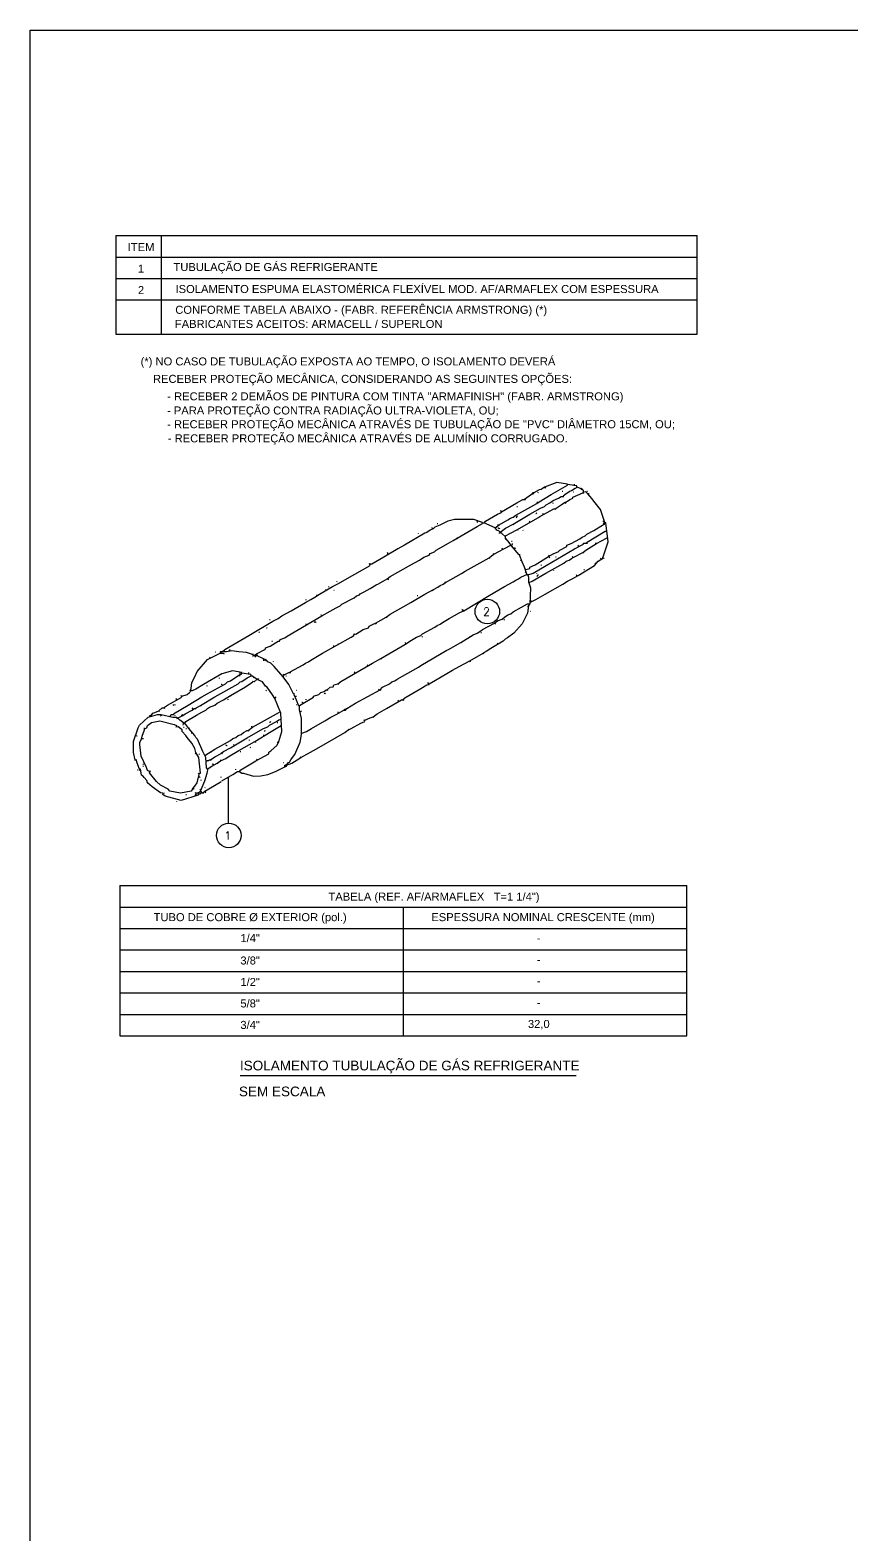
# Model space of a CAD drawing. Header units: millimetres. Extents: x 421 to 5436, y -1186 to -112.
# Drawn here: x 5348.82 to 5354.99, y -180.97 to -169.69 of the extents above; entities that cross this region are included whole.
import ezdxf
from ezdxf.enums import TextEntityAlignment as Align

# ---------------------------------------------------------------- set-up
doc = ezdxf.new("R2010")
doc.units = ezdxf.units.MM
doc.layers.add('A_COTAS', color=1, linetype='Continuous')
doc.layers.add('ATEXTO', color=2, linetype='Continuous')
doc.styles.add('COEN-ELE', font='romans.shx')
doc.styles.get("Standard").update_dxf_attribs({"font": 'arial.ttf'})

msp = doc.modelspace()

# ---------------------------------------------------------------- linework, layer by layer
for p, q in [((5349.467, -171.227), (5349.467, -171.967)), ((5349.467, -171.227), (5353.828, -171.227)), ((5349.808, -171.227), (5349.808, -171.967)), ((5353.828, -171.967), (5353.828, -171.227)), ((5349.467, -171.388), (5353.828, -171.388)), ((5349.467, -171.549), (5353.828, -171.549)), ((5349.467, -171.71), (5353.828, -171.71)), ((5349.467, -171.967), (5353.828, -171.967)), ((5350.312, -175.634), (5350.312, -175.288)), ((5349.498, -176.102), (5349.498, -177.229)), ((5349.498, -176.102), (5353.751, -176.102)), ((5353.751, -177.229), (5353.751, -176.102)), ((5349.498, -176.263), (5353.751, -176.263)), ((5351.624, -176.263), (5351.624, -177.229)), ((5349.498, -176.424), (5353.751, -176.424)), ((5349.498, -176.585), (5353.751, -176.585)), ((5349.498, -176.746), (5353.751, -176.746)), ((5349.498, -176.907), (5353.751, -176.907)), ((5349.498, -177.068), (5353.751, -177.068)), ((5349.498, -177.229), (5353.751, -177.229))]:
    msp.add_line(p, q)
at = {"color": 0}
for p, q in [((5350.845, -174.752), (5350.951, -174.69)), ((5350.951, -174.681), (5350.991, -174.668)), ((5350.951, -174.69), (5350.951, -174.681)), ((5350.991, -174.668), (5351.004, -174.655)), ((5351.004, -174.655), (5351.031, -174.646)), ((5351.031, -174.646), (5351.044, -174.633)), ((5351.044, -174.633), (5351.053, -174.633)), ((5351.053, -174.633), (5351.057, -174.637)), ((5350.845, -174.765), (5350.845, -174.752)), ((5350.845, -174.783), (5350.845, -174.765)), ((5350.859, -174.849), (5350.845, -174.783)), ((5350.859, -174.968), (5350.859, -174.849)), ((5350.81, -175.119), (5350.85, -175.026)), ((5350.85, -175.026), (5350.859, -174.968)), ((5350.779, -175.158), (5350.792, -175.141)), ((5350.792, -175.141), (5350.81, -175.119)), ((5350.346, -175.269), (5350.381, -175.247)), ((5350.381, -175.247), (5350.395, -175.247)), ((5350.395, -175.247), (5350.412, -175.26)), ((5350.412, -175.26), (5350.426, -175.26)), ((5350.426, -175.26), (5350.501, -175.282)), ((5350.607, -175.269), (5350.664, -175.247)), ((5350.664, -175.247), (5350.726, -175.216)), ((5350.726, -175.216), (5350.748, -175.207)), ((5350.748, -175.207), (5350.757, -175.18)), ((5350.757, -175.18), (5350.77, -175.176)), ((5350.77, -175.176), (5350.779, -175.158)), ((5350.262, -175.317), (5350.346, -175.269)), ((5350.501, -175.282), (5350.554, -175.278)), ((5350.554, -175.278), (5350.607, -175.269))]:
    msp.add_line(p, q, dxfattribs=at)
for points in [[(5352.387, -173.484, 0), (5352.343, -173.444, 0), (5352.325, -173.436, 0), (5352.312, -173.418, 0), (5352.343, -173.396, 0), (5352.409, -173.36, 0), (5352.427, -173.347, 0), (5352.449, -173.338, 0), (5352.467, -173.325, 0), (5352.626, -173.237, 0), (5352.643, -173.223, 0), (5352.732, -173.17, 0), (5352.855, -173.1, 0), (5352.855, -173.091, 0), (5352.776, -173.078, 0), (5352.683, -173.113, 0), (5352.657, -173.131, 0), (5352.643, -173.135, 0), (5352.604, -173.157, 0), (5352.595, -173.157, 0), (5352.586, -173.17, 0), (5352.533, -173.206, 0), (5352.537, -173.21, 0)], [(5352.683, -173.117, 0), (5352.687, -173.117, 0), (5352.692, -173.122, 0)], [(5352.824, -173.179, 0), (5352.846, -173.162, 0), (5352.873, -173.144, 0), (5352.886, -173.14, 0), (5352.913, -173.122, 0), (5352.926, -173.117, 0), (5352.926, -173.104, 0), (5352.891, -173.1, 0), (5352.855, -173.095, 0)], [(5352.908, -173.104, 0), (5352.908, -173.091, 0)], [(5352.961, -173.126, 0), (5352.926, -173.113, 0)], [(5352.975, -173.148, 0), (5352.975, -173.14, 0), (5352.97, -173.135, 0), (5352.966, -173.135, 0), (5352.961, -173.131, 0), (5352.961, -173.126, 0), (5352.966, -173.122, 0)], [(5352.361, -173.299, 0), (5352.475, -173.232, 0), (5352.52, -173.206, 0), (5352.533, -173.206, 0)], [(5352.449, -173.391, 0), (5352.573, -173.316, 0), (5352.612, -173.294, 0), (5352.652, -173.272, 0), (5352.683, -173.259, 0), (5352.696, -173.246, 0), (5352.723, -173.232, 0), (5352.749, -173.215, 0), (5352.789, -173.197, 0), (5352.807, -173.184, 0), (5352.829, -173.184, 0)], [(5352.542, -173.731, 0), (5352.573, -173.723, 0), (5352.573, -173.714, 0), (5352.612, -173.696, 0), (5352.714, -173.634, 0), (5352.754, -173.612, 0), (5352.785, -173.599, 0), (5352.798, -173.586, 0), (5352.851, -173.559, 0), (5352.851, -173.55, 0), (5352.882, -173.537, 0), (5352.948, -173.502, 0), (5352.966, -173.489, 0), (5352.988, -173.48, 0), (5353.001, -173.466, 0), (5353.054, -173.44, 0), (5353.072, -173.427, 0), (5353.138, -173.387, 0), (5353.103, -173.281, 0), (5353.054, -173.219, 0), (5353.041, -173.201, 0), (5353.006, -173.162, 0), (5352.992, -173.148, 0), (5352.97, -173.153, 0), (5352.975, -173.162, 0)], [(5352.595, -173.162, 0), (5352.604, -173.162, 0), (5352.604, -173.157, 0)], [(5352.604, -173.157, 0), (5352.604, -173.153, 0)], [(5352.63, -173.228, 0), (5352.626, -173.223, 0)], [(5352.639, -173.157, 0), (5352.634, -173.153, 0)], [(5352.749, -173.237, 0), (5352.749, -173.232, 0)], [(5352.763, -173.276, 0), (5352.807, -173.246, 0), (5352.833, -173.228, 0), (5352.855, -173.219, 0), (5352.873, -173.206, 0), (5352.895, -173.197, 0), (5352.895, -173.188, 0), (5352.93, -173.175, 0), (5352.97, -173.157, 0)], [(5352.816, -173.144, 0), (5352.82, -173.144, 0)], [(5352.842, -173.228, 0), (5352.842, -173.232, 0), (5352.838, -173.237, 0)], [(5352.842, -173.228, 0), (5352.846, -173.223, 0)], [(5352.9, -173.148, 0), (5352.904, -173.148, 0)], [(5352.961, -173.126, 0), (5352.966, -173.131, 0)], [(5353.001, -173.144, 0), (5353.006, -173.144, 0)], [(5353.014, -173.166, 0), (5353.01, -173.162, 0)], [(5353.014, -173.166, 0), (5353.019, -173.162, 0)], [(5353.014, -173.166, 0), (5353.014, -173.17, 0)], [(5352.312, -173.418, 0), (5352.25, -173.391, 0), (5352.232, -173.382, 0), (5352.241, -173.369, 0), (5352.33, -173.316, 0), (5352.361, -173.303, 0), (5352.356, -173.29, 0)], [(5352.361, -173.299, 0), (5352.356, -173.303, 0)], [(5352.471, -173.343, 0), (5352.475, -173.338, 0), (5352.475, -173.334, 0), (5352.48, -173.329, 0)], [(5352.475, -173.259, 0), (5352.48, -173.259, 0)], [(5352.48, -173.431, 0), (5352.634, -173.343, 0), (5352.648, -173.334, 0), (5352.754, -173.276, 0), (5352.763, -173.276, 0), (5352.767, -173.281, 0)], [(5352.617, -173.312, 0), (5352.621, -173.312, 0), (5352.626, -173.307, 0)], [(5352.674, -173.321, 0), (5352.674, -173.316, 0), (5352.67, -173.312, 0)], [(5351.504, -173.802, 0), (5351.526, -173.784, 0), (5351.68, -173.696, 0), (5351.746, -173.661, 0), (5351.777, -173.639, 0), (5351.817, -173.625, 0), (5351.826, -173.612, 0), (5351.857, -173.599, 0), (5351.87, -173.586, 0), (5351.963, -173.533, 0), (5351.998, -173.515, 0), (5352.179, -173.409, 0), (5352.219, -173.387, 0), (5352.219, -173.378, 0), (5352.153, -173.356, 0), (5352.007, -173.356, 0), (5351.959, -173.369, 0), (5351.897, -173.4, 0), (5351.861, -173.413, 0), (5351.848, -173.427, 0), (5351.826, -173.436, 0), (5351.8, -173.453, 0), (5351.786, -173.458, 0), (5351.632, -173.55, 0), (5351.583, -173.577, 0), (5351.477, -173.639, 0), (5351.389, -173.692, 0), (5351.375, -173.692, 0)], [(5351.738, -173.462, 0), (5351.738, -173.458, 0)], [(5351.844, -173.427, 0), (5351.844, -173.422, 0), (5351.839, -173.418, 0)], [(5351.879, -173.387, 0), (5351.883, -173.387, 0)], [(5352.179, -173.369, 0), (5352.179, -173.365, 0)], [(5352.179, -173.369, 0), (5352.179, -173.378, 0)], [(5352.219, -173.382, 0), (5352.232, -173.382, 0)], [(5352.338, -173.4, 0), (5352.334, -173.396, 0)], [(5352.343, -173.427, 0), (5352.338, -173.422, 0), (5352.334, -173.422, 0)], [(5352.343, -173.427, 0), (5352.347, -173.422, 0)], [(5352.347, -173.453, 0), (5352.343, -173.458, 0), (5352.343, -173.462, 0)], [(5352.347, -173.453, 0), (5352.391, -173.422, 0), (5352.449, -173.391, 0), (5352.453, -173.396, 0)], [(5352.347, -173.453, 0), (5352.352, -173.458, 0)], [(5352.391, -173.502, 0), (5352.391, -173.48, 0), (5352.427, -173.458, 0), (5352.48, -173.431, 0), (5352.484, -173.436, 0)], [(5352.524, -173.44, 0), (5352.52, -173.436, 0)], [(5352.573, -173.378, 0), (5352.573, -173.374, 0), (5352.568, -173.369, 0)], [(5352.997, -173.528, 0), (5353.138, -173.444, 0), (5353.151, -173.444, 0)], [(5353.12, -173.369, 0), (5353.125, -173.369, 0)], [(5353.12, -173.643, 0), (5353.16, -173.524, 0), (5353.142, -173.382, 0), (5353.138, -173.382, 0)], [(5353.129, -173.391, 0), (5353.125, -173.387, 0), (5353.129, -173.382, 0), (5353.134, -173.378, 0), (5353.138, -173.378, 0)], [(5352.029, -173.497, 0), (5352.025, -173.497, 0)], [(5352.029, -173.497, 0), (5352.034, -173.502, 0)], [(5352.303, -173.617, 0), (5352.378, -173.577, 0), (5352.431, -173.55, 0)], [(5352.369, -173.581, 0), (5352.369, -173.577, 0), (5352.365, -173.572, 0)], [(5352.387, -173.484, 0), (5352.383, -173.48, 0)], [(5352.493, -173.621, 0), (5352.436, -173.555, 0), (5352.418, -173.528, 0), (5352.396, -173.502, 0), (5352.387, -173.506, 0)], [(5352.431, -173.55, 0), (5352.436, -173.55, 0), (5352.44, -173.546, 0), (5352.444, -173.542, 0), (5352.444, -173.537, 0)], [(5352.436, -173.519, 0), (5352.44, -173.519, 0)], [(5352.458, -173.572, 0), (5352.453, -173.572, 0)], [(5352.458, -173.572, 0), (5352.462, -173.572, 0), (5352.467, -173.568, 0)], [(5352.559, -173.771, 0), (5352.599, -173.758, 0), (5352.696, -173.701, 0), (5352.908, -173.577, 0), (5352.975, -173.542, 0), (5352.975, -173.533, 0), (5353.006, -173.533, 0)], [(5352.939, -173.559, 0), (5352.939, -173.555, 0), (5352.935, -173.55, 0)], [(5352.97, -173.603, 0), (5352.992, -173.586, 0), (5353.054, -173.55, 0), (5353.072, -173.537, 0), (5353.063, -173.537, 0)], [(5353.072, -173.537, 0), (5353.147, -173.497, 0), (5353.156, -173.493, 0)], [(5351.495, -174.089, 0), (5351.526, -174.067, 0), (5351.68, -173.979, 0), (5351.786, -173.917, 0), (5351.883, -173.864, 0), (5351.901, -173.851, 0), (5351.923, -173.842, 0), (5351.941, -173.829, 0), (5352.06, -173.762, 0), (5352.087, -173.745, 0), (5352.268, -173.643, 0), (5352.272, -173.648, 0)], [(5351.508, -173.617, 0), (5351.508, -173.608, 0), (5351.504, -173.603, 0)], [(5351.508, -173.617, 0), (5351.508, -173.621, 0)], [(5352.268, -173.643, 0), (5352.285, -173.63, 0), (5352.303, -173.617, 0), (5352.299, -173.612, 0)], [(5352.325, -173.608, 0), (5352.321, -173.603, 0)], [(5352.551, -173.767, 0), (5352.533, -173.714, 0), (5352.515, -173.674, 0), (5352.498, -173.63, 0), (5352.498, -173.617, 0)], [(5352.506, -173.665, 0), (5352.502, -173.67, 0)], [(5352.568, -173.829, 0), (5352.59, -173.82, 0), (5352.692, -173.758, 0), (5352.829, -173.683, 0), (5352.846, -173.67, 0), (5352.869, -173.661, 0), (5352.886, -173.648, 0), (5352.904, -173.639, 0), (5352.97, -173.603, 0), (5352.975, -173.608, 0)], [(5352.573, -173.979, 0), (5352.617, -173.957, 0), (5352.687, -173.917, 0), (5352.82, -173.842, 0), (5352.855, -173.82, 0), (5352.895, -173.798, 0), (5352.935, -173.776, 0), (5353.059, -173.701, 0), (5353.085, -173.67, 0), (5353.125, -173.643, 0), (5353.129, -173.648, 0)], [(5352.718, -173.63, 0), (5352.714, -173.625, 0)], [(5352.718, -173.643, 0), (5352.723, -173.639, 0)], [(5352.767, -173.639, 0), (5352.771, -173.634, 0)], [(5352.895, -173.643, 0), (5352.895, -173.639, 0), (5352.891, -173.634, 0)], [(5353.067, -173.687, 0), (5353.063, -173.683, 0)], [(5353.107, -173.652, 0), (5353.103, -173.648, 0)], [(5353.107, -173.652, 0), (5353.112, -173.652, 0)], [(5353.12, -173.643, 0), (5353.116, -173.643, 0)], [(5350.267, -174.346, 0), (5350.284, -174.332, 0), (5350.465, -174.226, 0), (5350.646, -174.12, 0), (5350.686, -174.098, 0), (5350.713, -174.08, 0), (5350.783, -174.041, 0), (5350.889, -173.979, 0), (5350.929, -173.957, 0), (5350.96, -173.939, 0), (5350.995, -173.917, 0), (5351.093, -173.86, 0), (5351.132, -173.838, 0), (5351.261, -173.767, 0), (5351.375, -173.701, 0), (5351.371, -173.687, 0)], [(5351.455, -174.399, 0), (5351.636, -174.293, 0), (5351.685, -174.262, 0), (5351.724, -174.24, 0), (5351.755, -174.226, 0), (5351.769, -174.213, 0), (5351.861, -174.164, 0), (5351.879, -174.151, 0), (5351.901, -174.142, 0), (5351.919, -174.129, 0), (5351.967, -174.098, 0), (5352.007, -174.076, 0), (5352.047, -174.054, 0), (5352.078, -174.041, 0), (5352.268, -173.926, 0), (5352.383, -173.86, 0), (5352.449, -173.824, 0), (5352.467, -173.811, 0), (5352.489, -173.802, 0), (5352.506, -173.789, 0), (5352.555, -173.767, 0), (5352.564, -173.789, 0), (5352.564, -173.824, 0), (5352.577, -173.868, 0), (5352.573, -173.988, 0), (5352.564, -174.001, 0), (5352.555, -174.058, 0), (5352.515, -174.138, 0), (5352.453, -174.209, 0), (5352.405, -174.244, 0), (5352.387, -174.253, 0), (5352.374, -174.27, 0), (5352.281, -174.323, 0), (5352.246, -174.346, 0), (5352.224, -174.359, 0)], [(5352.542, -173.731, 0), (5352.537, -173.731, 0)], [(5352.546, -173.754, 0), (5352.542, -173.754, 0), (5352.537, -173.749, 0)], [(5352.559, -173.771, 0), (5352.555, -173.771, 0), (5352.551, -173.767, 0)], [(5352.626, -173.762, 0), (5352.626, -173.758, 0)], [(5352.626, -173.784, 0), (5352.63, -173.78, 0), (5352.63, -173.776, 0), (5352.634, -173.771, 0), (5352.639, -173.771, 0)], [(5352.661, -173.701, 0), (5352.661, -173.696, 0)], [(5352.754, -173.74, 0), (5352.754, -173.736, 0)], [(5352.926, -173.78, 0), (5352.926, -173.776, 0), (5352.922, -173.771, 0)], [(5352.979, -173.731, 0), (5352.983, -173.731, 0)], [(5350.722, -174.536, 0), (5350.655, -174.46, 0), (5350.629, -174.434, 0), (5350.607, -174.425, 0), (5350.598, -174.412, 0), (5350.532, -174.381, 0), (5350.523, -174.363, 0), (5350.589, -174.328, 0), (5350.589, -174.319, 0), (5350.624, -174.306, 0), (5350.686, -174.27, 0), (5350.695, -174.27, 0), (5350.7, -174.257, 0), (5350.735, -174.244, 0), (5350.753, -174.231, 0), (5351.013, -174.08, 0), (5351.075, -174.045, 0), (5351.119, -174.019, 0), (5351.15, -174.005, 0), (5351.163, -173.992, 0), (5351.256, -173.944, 0), (5351.274, -173.93, 0), (5351.296, -173.921, 0), (5351.3, -173.913, 0), (5351.331, -173.899, 0), (5351.375, -173.873, 0), (5351.42, -173.846, 0), (5351.437, -173.838, 0), (5351.504, -173.802, 0), (5351.512, -173.807, 0)], [(5351.044, -173.891, 0), (5351.044, -173.886, 0), (5351.04, -173.882, 0)], [(5351.066, -173.864, 0), (5351.066, -173.86, 0)], [(5351.102, -173.886, 0), (5351.106, -173.886, 0)], [(5351.124, -173.824, 0), (5351.128, -173.82, 0)], [(5351.844, -173.886, 0), (5351.848, -173.891, 0)], [(5351.941, -173.829, 0), (5351.936, -173.824, 0)], [(5350.894, -173.961, 0), (5350.894, -173.957, 0)], [(5350.978, -173.93, 0), (5350.978, -173.926, 0), (5350.973, -173.921, 0)], [(5351.729, -173.926, 0), (5351.733, -173.926, 0)], [(5352.308, -174.133, 0), (5352.33, -174.116, 0), (5352.365, -174.103, 0), (5352.383, -174.089, 0), (5352.409, -174.072, 0), (5352.431, -174.063, 0), (5352.449, -174.05, 0), (5352.511, -174.014, 0), (5352.555, -173.988, 0), (5352.568, -173.988, 0)], [(5352.564, -174.01, 0), (5352.555, -174.01, 0)], [(5352.577, -173.966, 0), (5352.573, -173.966, 0)], [(5352.586, -173.97, 0), (5352.581, -173.966, 0), (5352.577, -173.966, 0)], [(5350.62, -174.107, 0), (5350.624, -174.107, 0)], [(5350.775, -174.5, 0), (5350.872, -174.447, 0), (5350.889, -174.434, 0), (5350.912, -174.425, 0), (5350.929, -174.412, 0), (5351.018, -174.359, 0), (5351.234, -174.24, 0), (5351.252, -174.226, 0), (5351.256, -174.213, 0), (5351.269, -174.217, 0), (5351.322, -174.182, 0), (5351.362, -174.169, 0), (5351.367, -174.156, 0), (5351.397, -174.142, 0), (5351.415, -174.133, 0), (5351.42, -174.142, 0)], [(5350.898, -174.147, 0), (5350.894, -174.142, 0), (5350.894, -174.138, 0)], [(5350.956, -174.129, 0), (5350.96, -174.125, 0), (5350.965, -174.125, 0), (5350.969, -174.129, 0)], [(5351.004, -174.072, 0), (5351.009, -174.072, 0)], [(5351.415, -174.133, 0), (5351.495, -174.089, 0), (5351.499, -174.094, 0)], [(5351.451, -174.633, 0), (5351.468, -174.615, 0), (5351.521, -174.589, 0), (5351.539, -174.575, 0), (5351.561, -174.566, 0), (5351.579, -174.553, 0), (5351.738, -174.465, 0), (5351.755, -174.452, 0), (5351.95, -174.337, 0), (5351.963, -174.332, 0), (5352.056, -174.279, 0), (5352.149, -174.222, 0), (5352.179, -174.209, 0), (5352.206, -174.191, 0), (5352.219, -174.182, 0), (5352.308, -174.133, 0), (5352.316, -174.142, 0)], [(5352.065, -174.032, 0), (5352.069, -174.027, 0)], [(5352.069, -174.045, 0), (5352.069, -174.041, 0), (5352.073, -174.036, 0), (5352.078, -174.036, 0)], [(5352.33, -174.116, 0), (5352.325, -174.111, 0)], [(5352.378, -174.111, 0), (5352.383, -174.107, 0)], [(5352.577, -174.045, 0), (5352.581, -174.045, 0)], [(5350.54, -174.204, 0), (5350.545, -174.2, 0)], [(5350.598, -174.169, 0), (5350.602, -174.169, 0)], [(5351.252, -174.222, 0), (5351.256, -174.222, 0), (5351.261, -174.217, 0)], [(5351.764, -174.24, 0), (5351.769, -174.235, 0)], [(5352.126, -174.235, 0), (5352.122, -174.231, 0)], [(5352.206, -174.204, 0), (5352.21, -174.204, 0)], [(5349.9, -174.814, 0), (5350.01, -174.748, 0), (5350.112, -174.686, 0), (5350.152, -174.664, 0), (5350.289, -174.589, 0), (5350.306, -174.575, 0), (5350.328, -174.566, 0), (5350.346, -174.553, 0), (5350.395, -174.522, 0), (5350.412, -174.513, 0), (5350.412, -174.505, 0), (5350.342, -174.491, 0), (5350.262, -174.513, 0), (5350.125, -174.593, 0), (5350.068, -174.628, 0), (5350.041, -174.642, 0), (5350.024, -174.642, 0), (5350.032, -174.624, 0), (5350.037, -174.58, 0), (5350.059, -174.536, 0), (5350.077, -174.496, 0), (5350.156, -174.407, 0), (5350.249, -174.359, 0), (5350.271, -174.359, 0), (5350.28, -174.363, 0)], [(5350.214, -174.35, 0), (5350.218, -174.35, 0)], [(5350.492, -174.368, 0), (5350.448, -174.354, 0), (5350.39, -174.35, 0), (5350.337, -174.341, 0), (5350.297, -174.35, 0), (5350.275, -174.35, 0), (5350.249, -174.35, 0), (5350.249, -174.359, 0)], [(5350.258, -174.359, 0), (5350.258, -174.35, 0)], [(5350.32, -174.346, 0), (5350.32, -174.337, 0), (5350.324, -174.332, 0)], [(5350.514, -174.381, 0), (5350.492, -174.372, 0), (5350.496, -174.363, 0), (5350.496, -174.372, 0), (5350.492, -174.368, 0)], [(5350.638, -174.27, 0), (5350.642, -174.27, 0)], [(5351.102, -174.31, 0), (5351.102, -174.301, 0)], [(5351.137, -174.293, 0), (5351.132, -174.288, 0)], [(5351.645, -174.288, 0), (5351.64, -174.284, 0), (5351.64, -174.279, 0)], [(5352.122, -174.416, 0), (5352.224, -174.359, 0), (5352.228, -174.363, 0)], [(5352.334, -174.293, 0), (5352.334, -174.288, 0), (5352.33, -174.284, 0)], [(5350.174, -174.399, 0), (5350.174, -174.394, 0), (5350.169, -174.39, 0)], [(5350.501, -174.385, 0), (5350.496, -174.381, 0)], [(5350.514, -174.381, 0), (5350.514, -174.376, 0), (5350.51, -174.372, 0), (5350.514, -174.368, 0), (5350.523, -174.368, 0)], [(5350.51, -174.376, 0), (5350.514, -174.381, 0)], [(5350.514, -174.381, 0), (5350.514, -174.385, 0), (5350.51, -174.39, 0)], [(5350.514, -174.381, 0), (5350.518, -174.381, 0), (5350.523, -174.376, 0), (5350.527, -174.376, 0)], [(5350.576, -174.403, 0), (5350.576, -174.399, 0)], [(5350.576, -174.403, 0), (5350.576, -174.416, 0)], [(5350.589, -174.412, 0), (5350.585, -174.416, 0)], [(5350.589, -174.412, 0), (5350.589, -174.407, 0)], [(5350.651, -174.425, 0), (5350.651, -174.421, 0)], [(5351.132, -174.589, 0), (5351.155, -174.571, 0), (5351.393, -174.434, 0), (5351.455, -174.399, 0), (5351.459, -174.403, 0)], [(5351.358, -174.452, 0), (5351.353, -174.447, 0)], [(5351.817, -174.589, 0), (5351.866, -174.562, 0), (5351.994, -174.487, 0), (5352.042, -174.46, 0), (5352.122, -174.416, 0), (5352.126, -174.425, 0)], [(5350.103, -174.752, 0), (5350.209, -174.686, 0), (5350.386, -174.589, 0), (5350.399, -174.575, 0), (5350.412, -174.571, 0), (5350.452, -174.544, 0), (5350.487, -174.527, 0), (5350.527, -174.553, 0), (5350.505, -174.575, 0), (5350.492, -174.571, 0)], [(5350.244, -174.549, 0), (5350.244, -174.544, 0)], [(5350.328, -174.677, 0), (5350.439, -174.611, 0), (5350.496, -174.575, 0)], [(5350.399, -174.505, 0), (5350.395, -174.5, 0)], [(5350.395, -174.527, 0), (5350.399, -174.531, 0)], [(5350.399, -174.518, 0), (5350.399, -174.505, 0)], [(5350.483, -174.527, 0), (5350.479, -174.518, 0), (5350.412, -174.509, 0)], [(5350.465, -174.518, 0), (5350.465, -174.505, 0)], [(5350.483, -174.527, 0), (5350.479, -174.522, 0)], [(5350.483, -174.527, 0), (5350.487, -174.531, 0)], [(5350.505, -174.54, 0), (5350.501, -174.544, 0)], [(5350.527, -174.558, 0), (5350.523, -174.553, 0)], [(5350.66, -174.699, 0), (5350.642, -174.672, 0), (5350.602, -174.615, 0), (5350.589, -174.606, 0), (5350.567, -174.575, 0), (5350.532, -174.558, 0), (5350.54, -174.549, 0)], [(5350.686, -174.496, 0), (5350.682, -174.5, 0)], [(5350.686, -174.496, 0), (5350.686, -174.491, 0)], [(5350.686, -174.496, 0), (5350.691, -174.5, 0)], [(5350.722, -174.536, 0), (5350.717, -174.531, 0)], [(5350.801, -174.664, 0), (5350.766, -174.593, 0), (5350.722, -174.536, 0), (5350.73, -174.522, 0), (5350.722, -174.518, 0)], [(5350.73, -174.522, 0), (5350.766, -174.505, 0), (5350.779, -174.505, 0)], [(5350.744, -174.531, 0), (5350.748, -174.527, 0)], [(5351.053, -174.633, 0), (5351.075, -174.615, 0), (5351.097, -174.611, 0), (5351.102, -174.597, 0), (5351.132, -174.589, 0), (5351.137, -174.593, 0)], [(5351.261, -174.509, 0), (5351.261, -174.505, 0), (5351.256, -174.5, 0)], [(5351.618, -174.708, 0), (5351.636, -174.695, 0), (5351.755, -174.624, 0), (5351.8, -174.597, 0), (5351.817, -174.593, 0), (5351.808, -174.58, 0)], [(5349.825, -174.77, 0), (5349.856, -174.748, 0), (5349.962, -174.69, 0), (5349.957, -174.677, 0)], [(5349.922, -174.708, 0), (5349.922, -174.703, 0), (5349.918, -174.699, 0)], [(5349.962, -174.681, 0), (5350.002, -174.668, 0), (5350.019, -174.655, 0), (5350.028, -174.646, 0)], [(5350.015, -174.924, 0), (5349.984, -174.885, 0), (5349.993, -174.871, 0), (5350.072, -174.823, 0), (5350.112, -174.801, 0), (5350.143, -174.787, 0), (5350.156, -174.774, 0), (5350.169, -174.765, 0), (5350.209, -174.748, 0), (5350.227, -174.734, 0), (5350.275, -174.708, 0), (5350.328, -174.677, 0), (5350.333, -174.681, 0)], [(5350.152, -174.606, 0), (5350.152, -174.602, 0)], [(5350.267, -174.597, 0), (5350.262, -174.593, 0), (5350.258, -174.593, 0)], [(5350.395, -175.247, 0), (5350.404, -175.233, 0), (5350.518, -175.167, 0), (5350.616, -175.114, 0), (5350.616, -175.101, 0), (5350.629, -175.092, 0), (5350.677, -175.048, 0), (5350.691, -175.021, 0), (5350.713, -174.946, 0), (5350.704, -174.809, 0), (5350.66, -174.699, 0), (5350.669, -174.686, 0)], [(5350.598, -174.642, 0), (5350.593, -174.637, 0)], [(5350.602, -174.615, 0), (5350.607, -174.611, 0)], [(5350.602, -174.615, 0), (5350.602, -174.619, 0)], [(5350.801, -174.708, 0), (5350.801, -174.703, 0), (5350.797, -174.699, 0)], [(5350.841, -174.756, 0), (5350.823, -174.712, 0), (5350.806, -174.672, 0), (5350.806, -174.659, 0)], [(5350.81, -174.681, 0), (5350.823, -174.681, 0)], [(5350.819, -174.637, 0), (5350.823, -174.637, 0)], [(5350.863, -174.96, 0), (5350.898, -174.946, 0), (5350.934, -174.924, 0), (5351.035, -174.867, 0), (5351.079, -174.84, 0), (5351.119, -174.818, 0), (5351.177, -174.787, 0), (5351.19, -174.787, 0), (5351.199, -174.774, 0), (5351.265, -174.734, 0), (5351.451, -174.633, 0), (5351.455, -174.637, 0)], [(5351.031, -174.664, 0), (5351.035, -174.659, 0), (5351.04, -174.664, 0)], [(5351.442, -174.633, 0), (5351.437, -174.628, 0)], [(5349.732, -174.827, 0), (5349.745, -174.809, 0), (5349.759, -174.805, 0), (5349.789, -174.792, 0), (5349.794, -174.796, 0)], [(5349.789, -174.792, 0), (5349.816, -174.77, 0), (5349.829, -174.77, 0), (5349.834, -174.774, 0)], [(5349.904, -174.752, 0), (5349.9, -174.748, 0), (5349.9, -174.743, 0)], [(5349.913, -174.748, 0), (5349.913, -174.743, 0)], [(5349.926, -174.849, 0), (5349.971, -174.827, 0), (5349.988, -174.814, 0), (5350.041, -174.787, 0), (5350.055, -174.774, 0), (5350.063, -174.774, 0), (5350.068, -174.778, 0)], [(5350.046, -174.778, 0), (5350.041, -174.774, 0), (5350.046, -174.77, 0)], [(5350.063, -174.774, 0), (5350.103, -174.752, 0), (5350.108, -174.756, 0)], [(5350.311, -174.708, 0), (5350.311, -174.703, 0)], [(5350.461, -174.938, 0), (5350.492, -174.915, 0), (5350.695, -174.801, 0)], [(5350.819, -174.743, 0), (5350.823, -174.743, 0)], [(5350.85, -174.796, 0), (5350.845, -174.792, 0)], [(5350.85, -174.796, 0), (5350.854, -174.796, 0), (5350.859, -174.792, 0)], [(5350.872, -174.734, 0), (5350.867, -174.73, 0), (5350.863, -174.73, 0)], [(5350.894, -174.708, 0), (5350.894, -174.703, 0)], [(5351.137, -174.809, 0), (5351.137, -174.805, 0), (5351.132, -174.801, 0)], [(5351.181, -174.787, 0), (5351.181, -174.783, 0), (5351.185, -174.778, 0), (5351.19, -174.778, 0)], [(5351.397, -174.836, 0), (5351.428, -174.814, 0), (5351.499, -174.774, 0), (5351.61, -174.708, 0), (5351.623, -174.708, 0), (5351.627, -174.712, 0)], [(5351.587, -174.721, 0), (5351.587, -174.717, 0), (5351.583, -174.712, 0)], [(5349.613, -175.158, 0), (5349.6, -175.105, 0), (5349.6, -175.021, 0), (5349.635, -174.92, 0), (5349.644, -174.898, 0), (5349.71, -174.84, 0), (5349.781, -174.818, 0), (5349.807, -174.818, 0), (5349.895, -174.84, 0), (5349.922, -174.84, 0), (5349.948, -174.862, 0), (5349.953, -174.862, 0), (5349.975, -174.88, 0), (5349.971, -174.898, 0)], [(5349.719, -175.247, 0), (5349.706, -175.238, 0), (5349.697, -175.216, 0), (5349.657, -175.132, 0), (5349.648, -175.044, 0), (5349.648, -175.026, 0), (5349.661, -175.004, 0), (5349.666, -174.982, 0), (5349.683, -174.933, 0), (5349.683, -174.92, 0)], [(5349.688, -174.924, 0), (5349.701, -174.92, 0), (5349.706, -174.902, 0), (5349.736, -174.88, 0), (5349.798, -174.867, 0), (5349.904, -174.893, 0), (5349.922, -174.902, 0), (5349.922, -174.911, 0)], [(5349.723, -174.836, 0), (5349.723, -174.827, 0), (5349.732, -174.827, 0), (5349.732, -174.836, 0)], [(5349.807, -174.823, 0), (5349.807, -174.827, 0), (5349.803, -174.831, 0)], [(5349.873, -174.836, 0), (5349.882, -174.818, 0), (5349.904, -174.818, 0)], [(5349.913, -174.827, 0), (5349.913, -174.823, 0)], [(5350.046, -175.375, 0), (5350.059, -175.357, 0), (5350.077, -175.331, 0), (5350.094, -175.26, 0), (5350.103, -175.26, 0), (5350.09, -175.141, 0), (5350.068, -175.105, 0), (5350.059, -175.074, 0), (5350.037, -175.035, 0), (5350.002, -174.991, 0), (5349.993, -174.977, 0), (5349.966, -174.946, 0), (5349.966, -174.933, 0), (5349.935, -174.911, 0), (5349.918, -174.915, 0)], [(5349.962, -174.831, 0), (5349.962, -174.823, 0), (5349.966, -174.818, 0), (5349.971, -174.823, 0)], [(5349.975, -174.885, 0), (5349.971, -174.88, 0)], [(5349.975, -174.885, 0), (5349.979, -174.885, 0), (5349.984, -174.889, 0), (5349.984, -174.885, 0)], [(5349.975, -174.915, 0), (5349.979, -174.915, 0)], [(5349.993, -174.924, 0), (5349.997, -174.924, 0)], [(5350.134, -175.127, 0), (5350.121, -175.097, 0), (5350.081, -175.004, 0), (5350.068, -174.991, 0), (5350.059, -174.977, 0), (5350.015, -174.924, 0), (5350.019, -174.92, 0)], [(5350.258, -175.11, 0), (5350.275, -175.097, 0), (5350.328, -175.07, 0), (5350.452, -174.995, 0), (5350.536, -174.946, 0), (5350.576, -174.924, 0), (5350.607, -174.911, 0), (5350.62, -174.898, 0), (5350.673, -174.871, 0), (5350.691, -174.858, 0), (5350.708, -174.854, 0)], [(5350.492, -174.915, 0), (5350.487, -174.911, 0), (5350.487, -174.907, 0)], [(5350.51, -175.021, 0), (5350.633, -174.946, 0), (5350.708, -174.902, 0)], [(5350.62, -174.876, 0), (5350.624, -174.876, 0), (5350.629, -174.871, 0)], [(5350.677, -174.88, 0), (5350.682, -174.88, 0)], [(5350.854, -175.141, 0), (5350.951, -175.088, 0), (5350.991, -175.066, 0), (5351.185, -174.955, 0), (5351.199, -174.942, 0), (5351.234, -174.924, 0), (5351.305, -174.885, 0), (5351.336, -174.871, 0), (5351.331, -174.858, 0)], [(5351.336, -174.862, 0), (5351.375, -174.845, 0), (5351.397, -174.836, 0), (5351.402, -174.84, 0)], [(5349.617, -174.977, 0), (5349.622, -174.977, 0), (5349.626, -174.982, 0)], [(5349.661, -174.999, 0), (5349.675, -174.999, 0)], [(5350.041, -174.96, 0), (5350.032, -174.96, 0)], [(5350.103, -175.393, 0), (5350.134, -175.317, 0), (5350.152, -175.26, 0), (5350.161, -175.225, 0), (5350.187, -175.207, 0), (5350.227, -175.185, 0), (5350.253, -175.167, 0), (5350.293, -175.15, 0), (5350.311, -175.136, 0), (5350.39, -175.088, 0), (5350.51, -175.021, 0), (5350.514, -175.03, 0)], [(5350.156, -175.229, 0), (5350.147, -175.22, 0), (5350.143, -175.141, 0), (5350.134, -175.127, 0), (5350.209, -175.079, 0), (5350.328, -175.013, 0), (5350.346, -174.999, 0), (5350.368, -174.991, 0), (5350.386, -174.977, 0), (5350.408, -174.968, 0), (5350.426, -174.955, 0), (5350.452, -174.938, 0), (5350.461, -174.938, 0), (5350.465, -174.942, 0)], [(5350.47, -175.013, 0), (5350.47, -175.008, 0)], [(5350.58, -174.977, 0), (5350.576, -174.973, 0)], [(5350.58, -174.942, 0), (5350.585, -174.942, 0), (5350.589, -174.938, 0)], [(5350.686, -175.03, 0), (5350.677, -175.03, 0)], [(5351.216, -174.933, 0), (5351.212, -174.929, 0)], [(5350.068, -175.11, 0), (5350.063, -175.114, 0)], [(5350.094, -175.119, 0), (5350.09, -175.114, 0)], [(5350.178, -175.158, 0), (5350.209, -175.136, 0), (5350.262, -175.11, 0), (5350.267, -175.114, 0)], [(5350.183, -175.097, 0), (5350.187, -175.101, 0)], [(5350.297, -175.052, 0), (5350.293, -175.048, 0)], [(5350.297, -175.052, 0), (5350.302, -175.052, 0)], [(5350.355, -175.052, 0), (5350.355, -175.048, 0), (5350.351, -175.044, 0)], [(5350.399, -175.097, 0), (5350.404, -175.097, 0)], [(5350.479, -175.07, 0), (5350.474, -175.066, 0)], [(5350.527, -175.158, 0), (5350.523, -175.154, 0)], [(5350.748, -175.198, 0), (5350.788, -175.185, 0), (5350.828, -175.158, 0), (5350.854, -175.141, 0), (5350.85, -175.136, 0)], [(5349.706, -175.331, 0), (5349.701, -175.313, 0), (5349.679, -175.291, 0), (5349.67, -175.278, 0), (5349.661, -175.273, 0), (5349.657, -175.256, 0), (5349.653, -175.229, 0), (5349.644, -175.229, 0), (5349.626, -175.176, 0), (5349.622, -175.158, 0), (5349.608, -175.163, 0)], [(5349.63, -175.233, 0), (5349.635, -175.233, 0)], [(5349.653, -175.238, 0), (5349.648, -175.238, 0), (5349.648, -175.229, 0)], [(5349.653, -175.238, 0), (5349.657, -175.238, 0)], [(5349.675, -175.194, 0), (5349.67, -175.189, 0)], [(5349.67, -175.207, 0), (5349.675, -175.207, 0)], [(5350.046, -175.375, 0), (5350.032, -175.393, 0), (5349.953, -175.41, 0), (5349.873, -175.393, 0), (5349.86, -175.379, 0), (5349.803, -175.348, 0), (5349.772, -175.322, 0), (5349.719, -175.256, 0), (5349.728, -175.238, 0)], [(5350.094, -175.264, 0), (5350.09, -175.264, 0), (5350.085, -175.26, 0)], [(5350.147, -175.167, 0), (5350.143, -175.167, 0)], [(5350.147, -175.167, 0), (5350.152, -175.167, 0), (5350.156, -175.163, 0), (5350.165, -175.163, 0), (5350.169, -175.158, 0), (5350.178, -175.158, 0), (5350.183, -175.163, 0)], [(5350.205, -175.198, 0), (5350.2, -175.194, 0), (5350.196, -175.189, 0), (5350.191, -175.194, 0)], [(5350.227, -175.185, 0), (5350.231, -175.189, 0)], [(5350.258, -175.163, 0), (5350.253, -175.158, 0)], [(5350.368, -175.233, 0), (5350.368, -175.229, 0)], [(5350.722, -175.18, 0), (5350.726, -175.18, 0)], [(5350.735, -175.211, 0), (5350.735, -175.198, 0), (5350.739, -175.198, 0), (5350.744, -175.194, 0), (5350.748, -175.194, 0)], [(5350.761, -175.194, 0), (5350.761, -175.189, 0), (5350.757, -175.185, 0)], [(5349.82, -175.41, 0), (5349.803, -175.406, 0), (5349.741, -175.362, 0), (5349.706, -175.331, 0), (5349.701, -175.335, 0)], [(5350.046, -175.375, 0), (5350.041, -175.379, 0)], [(5350.046, -175.375, 0), (5350.05, -175.375, 0), (5350.055, -175.379, 0)], [(5350.09, -175.287, 0), (5350.094, -175.287, 0), (5350.099, -175.291, 0)], [(5350.103, -175.384, 0), (5350.099, -175.379, 0)], [(5350.108, -175.313, 0), (5350.108, -175.309, 0)], [(5350.121, -175.406, 0), (5350.134, -175.393, 0), (5350.249, -175.326, 0), (5350.258, -175.322, 0)], [(5350.134, -175.37, 0), (5350.138, -175.366, 0)], [(5350.258, -175.291, 0), (5350.258, -175.287, 0)], [(5350.063, -175.428, 0), (5350.072, -175.406, 0), (5350.085, -175.406, 0), (5350.085, -175.423, 0), (5349.957, -175.463, 0), (5349.838, -175.432, 0), (5349.82, -175.419, 0), (5349.825, -175.406, 0), (5349.829, -175.41, 0)], [(5349.926, -175.472, 0), (5349.926, -175.468, 0)], [(5349.993, -175.419, 0), (5349.997, -175.419, 0)], [(5350.068, -175.41, 0), (5350.063, -175.406, 0)], [(5350.068, -175.41, 0), (5350.072, -175.41, 0)], [(5350.072, -175.428, 0), (5350.072, -175.423, 0), (5350.068, -175.419, 0)], [(5350.085, -175.406, 0), (5350.103, -175.393, 0), (5350.112, -175.406, 0)], [(5350.09, -175.415, 0), (5350.085, -175.419, 0)], [(5350.09, -175.415, 0), (5350.103, -175.415, 0), (5350.103, -175.41, 0), (5350.108, -175.406, 0), (5350.121, -175.406, 0), (5350.125, -175.41, 0)], [(5350.103, -175.384, 0), (5350.108, -175.384, 0)], [(5350.121, -175.406, 0), (5350.125, -175.401, 0)], [(5350.138, -175.393, 0), (5350.138, -175.397, 0), (5350.143, -175.401, 0), (5350.138, -175.406, 0)]]:
    msp.add_polyline3d(points, dxfattribs=at)
for centre in [(5352.254, -174.047), (5350.315, -175.726)]:
    msp.add_circle(centre, 0.0921)
at = {"layer": 'A_COTAS', "color": 10}
msp.add_lwpolyline([(5348.825, -169.686), (5362.049, -169.686), (5362.049, -192.258), (5348.825, -192.258)], close=True, dxfattribs=at)
at = {"layer": 'ATEXTO'}
msp.add_line((5352.92, -177.528), (5350.401, -177.528), dxfattribs=at)

# ---------------------------------------------------------------- texts
at = {"style": 'COEN-ELE'}
for s, p in [('2', (5352.248, -174.096)), ('1', (5350.308, -175.775))]:
    msp.add_text(s, height=0.0604, dxfattribs=at).set_placement(p, align=Align.BOTTOM_CENTER)
at = {"layer": 'ATEXTO'}
for s, height, p in [('ITEM', 0.06, (5349.657, -171.362)), ('TUBULAÇÃO DE GÁS REFRIGERANTE', 0.06, (5350.666, -171.511)), ('1', 0.06, (5349.657, -171.523)), ('2', 0.06, (5349.657, -171.684)), ('ISOLAMENTO ESPUMA ELASTOMÉRICA FLEXÍVEL MOD. AF/ARMAFLEX COM ESPESSURA', 0.06, (5351.727, -171.676)), ('CONFORME TABELA ABAIXO - (FABR. REFERÊNCIA ARMSTRONG) (*)', 0.06, (5351.308, -171.832)), ('FABRICANTES ACEITOS: ARMACELL / SUPERLON', 0.06, (5350.914, -171.938)), ('(*) NO CASO DE TUBULAÇÃO EXPOSTA AO TEMPO, O ISOLAMENTO DEVERÁ', 0.06, (5351.209, -172.219)), ('RECEBER PROTEÇÃO MECÂNICA, CONSIDERANDO AS SEGUINTES OPÇÕES:', 0.06, (5351.318, -172.35)), ('- RECEBER 2 DEMÃOS DE PINTURA COM TINTA "ARMAFINISH" (FABR. ARMSTRONG)', 0.06, (5351.564, -172.481)), ('- PARA PROTEÇÃO CONTRA RADIAÇÃO ULTRA-VIOLETA, OU;', 0.06, (5351.095, -172.587)), ('- RECEBER PROTEÇÃO MECÂNICA ATRAVÉS DE TUBULAÇÃO DE "PVC" DIÂMETRO 15CM, OU;', 0.06, (5351.757, -172.69)), ('- RECEBER PROTEÇÃO MECÂNICA ATRAVÉS DE ALUMÍNIO CORRUGADO.', 0.06, (5351.357, -172.796)), ('TABELA (REF. AF/ARMAFLEX   T=1 1/4")', 0.06, (5351.854, -176.233)), ('TUBO DE COBRE %%C EXTERIOR (pol.)', 0.06, (5350.475, -176.387)), ('ESPESSURA NOMINAL CRESCENTE (mm)', 0.06, (5352.672, -176.387)), ('1/4"', 0.06, (5350.475, -176.544)), ('-', 0.06, (5352.64, -176.544)), ('3/8"', 0.06, (5350.475, -176.712)), ('-', 0.06, (5352.64, -176.705)), ('1/2"', 0.06, (5350.475, -176.873)), ('-', 0.06, (5352.64, -176.866)), ('5/8"', 0.06, (5350.475, -177.034)), ('-', 0.06, (5352.64, -177.027)), ('3/4"', 0.06, (5350.475, -177.195)), ('32,0', 0.06, (5352.64, -177.188)), ('ISOLAMENTO TUBULAÇÃO DE GÁS REFRIGERANTE', 0.0726, (5351.672, -177.51)), ('SEM ESCALA', 0.0726, (5350.715, -177.704))]:
    msp.add_text(s, height=height, dxfattribs=at).set_placement(p, align=Align.BOTTOM_CENTER)

doc.saveas('drawing.dxf')
